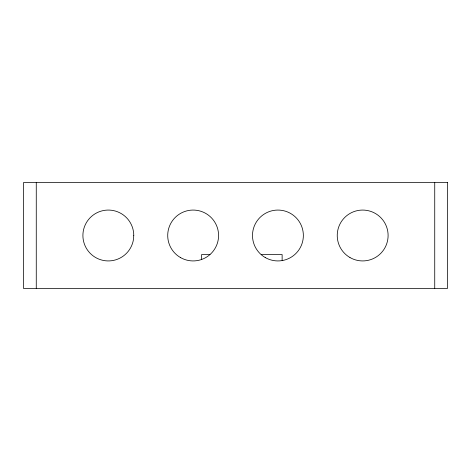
<?xml version="1.0" encoding="UTF-8"?>
<svg xmlns="http://www.w3.org/2000/svg" width="471" height="471" viewBox="0 0 471 471"><rect width="100%" height="100%" fill="white"/><g stroke="black" fill="none" stroke-linecap="round" stroke-linejoin="round"><path stroke-width="0.71" d="M209.954 254.575L201.588 254.575L201.588 259.662M261.24 254.575L282.129 254.575L282.129 260.386M434.733 182.512L434.733 288.488M36.267 182.512L36.267 288.488M133.77 235.376L133.405 239.792A25.434 25.434 0 0 1 93.252 255.977A25.434 25.434 0 0 1 96.808 212.827A25.434 25.434 0 0 1 133.77 235.376M447.45 182.512L23.55 182.512L23.55 288.488L447.45 288.488L447.45 182.512M180.428 257.525A25.434 25.434 0 0 0 218.579 235.5A25.434 25.434 0 0 0 180.428 213.475A25.434 25.434 0 0 0 180.428 257.525M349.953 257.525A25.434 25.434 0 0 0 388.104 235.5A25.434 25.434 0 0 0 349.953 213.475A25.434 25.434 0 0 0 349.953 257.525M265.208 257.525A25.434 25.434 0 0 0 303.359 235.5A25.434 25.434 0 0 0 265.208 213.475A25.434 25.434 0 0 0 265.208 257.525"/></g></svg>
